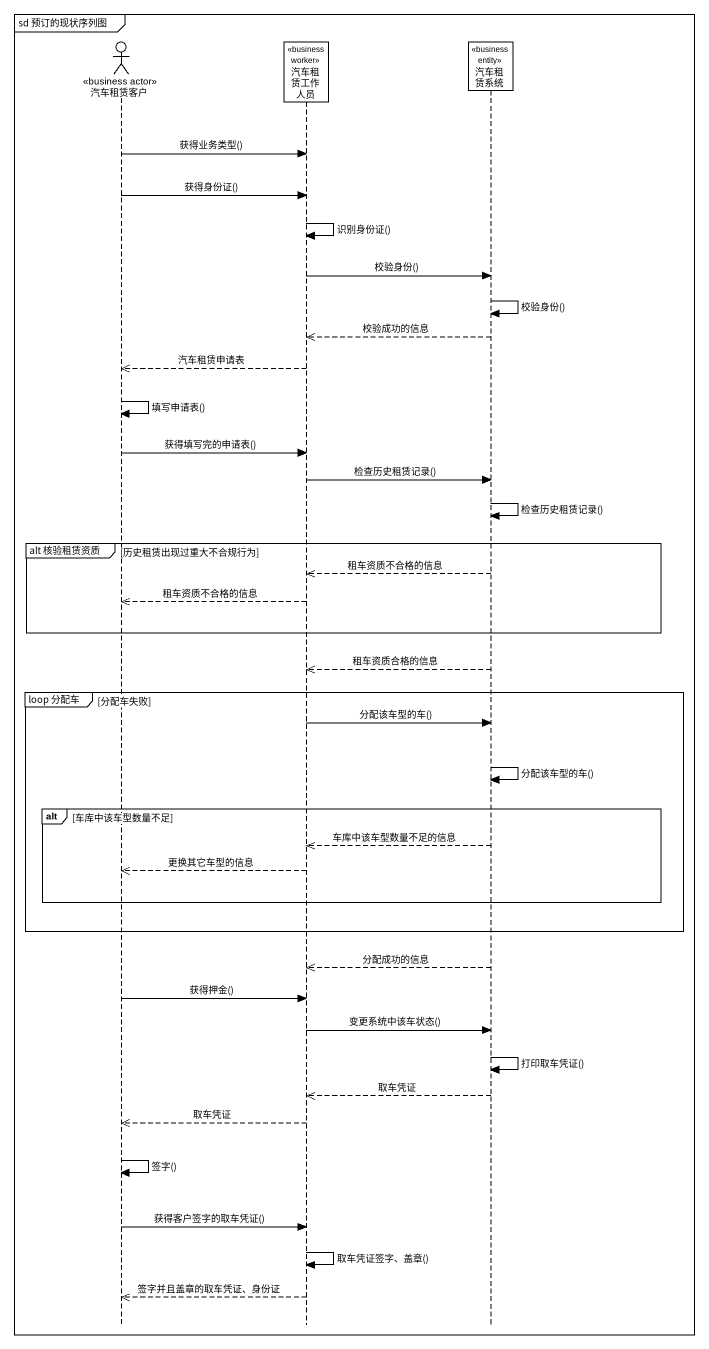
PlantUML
@startuml
mainframe sd 预订的现状序列图
hide footbox
actor 汽车租赁客户 <<business actor>>
participant 汽车租赁工作人员 <<business worker>>
participant 汽车租赁系统 <<business entity>>

汽车租赁客户 -> 汽车租赁工作人员 : 获得业务类型()
汽车租赁客户 -> 汽车租赁工作人员 : 获得身份证()
汽车租赁工作人员 -> 汽车租赁工作人员 : 识别身份证()
汽车租赁工作人员 -> 汽车租赁系统 : 校验身份()
汽车租赁系统 -> 汽车租赁系统 : 校验身份()
汽车租赁系统 -->> 汽车租赁工作人员 : 校验成功的信息
汽车租赁工作人员 -->> 汽车租赁客户 : 汽车租赁申请表
汽车租赁客户 -> 汽车租赁客户 : 填写申请表()
汽车租赁客户 -> 汽车租赁工作人员 : 获得填写完的申请表()
汽车租赁工作人员 -> 汽车租赁系统 : 检查历史租赁记录()
汽车租赁系统 -> 汽车租赁系统 : 检查历史租赁记录()
group alt 核验租赁资质 [历史租赁出现过重大不合规行为]
  汽车租赁系统 -->> 汽车租赁工作人员 : 租车资质不合格的信息
  汽车租赁工作人员 -->> 汽车租赁客户 : 租车资质不合格的信息
end
汽车租赁系统 -->> 汽车租赁工作人员 : 租车资质合格的信息
group loop 分配车 [分配车失败]
  汽车租赁工作人员 -> 汽车租赁系统 : 分配该车型的车()
  汽车租赁系统 -> 汽车租赁系统 : 分配该车型的车()
  alt 车库中该车型数量不足
    汽车租赁系统 -->> 汽车租赁工作人员 : 车库中该车型数量不足的信息
    汽车租赁工作人员 -->> 汽车租赁客户 : 更换其它车型的信息
  end
end
汽车租赁系统 -->> 汽车租赁工作人员 : 分配成功的信息
汽车租赁客户 -> 汽车租赁工作人员 : 获得押金()
汽车租赁工作人员 -> 汽车租赁系统 : 变更系统中该车状态()
汽车租赁系统 -> 汽车租赁系统 : 打印取车凭证()
汽车租赁系统 -->> 汽车租赁工作人员 : 取车凭证
汽车租赁工作人员 -->> 汽车租赁客户 : 取车凭证
汽车租赁客户 -> 汽车租赁客户 : 签字()
汽车租赁客户 -> 汽车租赁工作人员 : 获得客户签字的取车凭证()
汽车租赁工作人员 -> 汽车租赁工作人员 : 取车凭证签字、盖章()
汽车租赁工作人员 -->> 汽车租赁客户 : 签字并且盖章的取车凭证、身份证
@enduml
